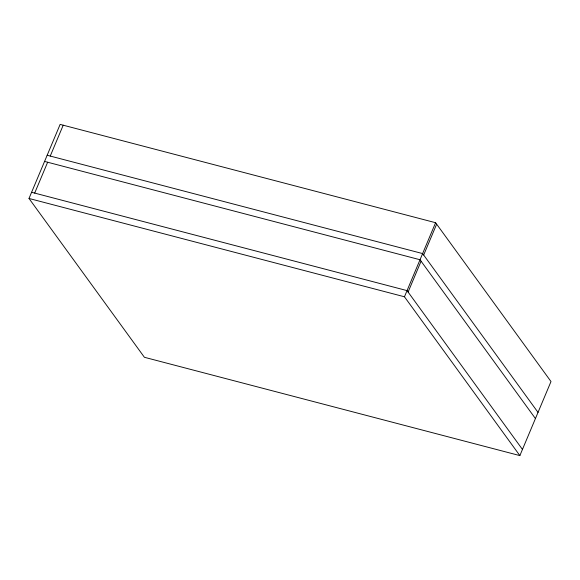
<?xml version="1.0" encoding="UTF-8"?>
<svg xmlns="http://www.w3.org/2000/svg" width="580" height="580" viewBox="0 0 580 580"><rect width="100%" height="100%" fill="white"/><g stroke="black" fill="none" stroke-linecap="round" stroke-linejoin="round"><path stroke-width="0.87" d="M29 198.462L60.139 124.395L435.595 222.713L551 381.538L519.861 455.604L144.405 357.287L29 198.462L404.456 296.779L519.861 455.604M34.677 193.096L47.647 162.233M50.242 156.056L63.213 125.2M404.456 296.779L435.595 222.713M408.102 292.052L421.08 261.196M423.668 255.019L436.646 224.163M47.161 155.251L422.617 253.576L538.03 412.402M44.566 161.428L420.029 259.746L535.434 418.572M31.595 192.285L407.051 290.609L522.457 449.435"/></g></svg>
